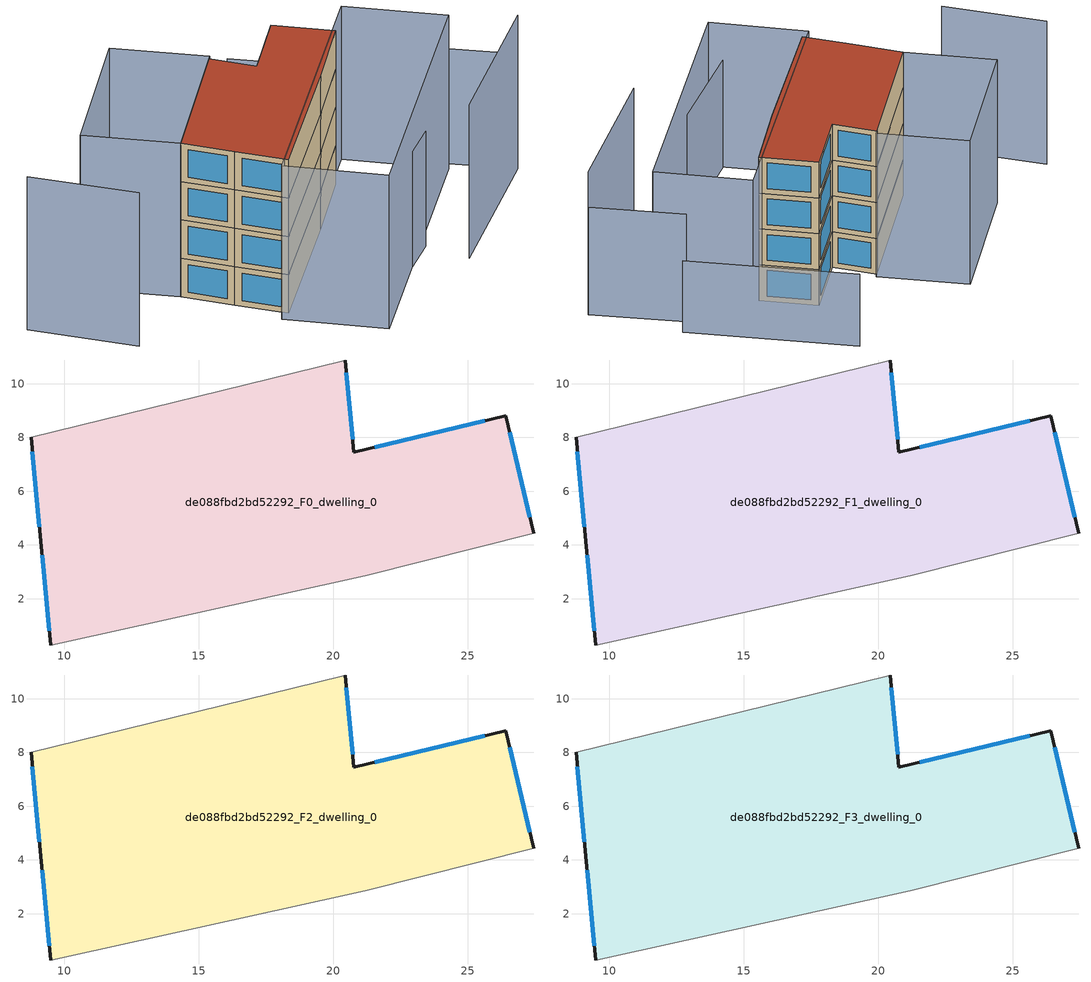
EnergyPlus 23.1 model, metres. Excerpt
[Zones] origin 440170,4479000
de088fbd2bd52292_F0_dwelling_0
 floor ground (EU_floor_Construction): 26.42,8.8 27.45,4.43 21.19,2.86 9.48,0.28 9.11,4.14 8.76,8 20.32,10.83 20.45,10.88 20.77,7.45 z0
 wall outside (EU_wall_Construction): 27.45,4.43 26.42,8.8 20.77,7.45 20.45,10.88 / 8.76,8 9.11,4.14 9.48,0.28 z0:3
 wall adiabatic (EU_wall_Construction): 9.48,0.28 21.19,2.86 27.45,4.43 / 20.45,10.88 20.32,10.83 8.76,8 z0:3
 window (EU_Window_Construction): 27.31,5.04 26.57,8.19 / 9.17,3.61 9.43,0.81 / 8.81,7.46 9.07,4.68 / 20.72,7.92 20.49,10.4 / 25.64,8.61 21.55,7.64 z0.42:2.58
de088fbd2bd52292_F1_dwelling_0
 floor to de088fbd2bd52292_F0_dwelling_0 (EU_floor_Construction): 26.42,8.8 27.45,4.43 21.19,2.86 9.48,0.28 9.11,4.14 8.76,8 20.32,10.83 20.45,10.88 20.77,7.45 z3
 wall outside (EU_wall_Construction): 27.45,4.43 26.42,8.8 20.77,7.45 20.45,10.88 / 8.76,8 9.11,4.14 9.48,0.28 z3:6
 wall adiabatic (EU_wall_Construction): 9.48,0.28 21.19,2.86 27.45,4.43 / 20.45,10.88 20.32,10.83 8.76,8 z3:6
 window (EU_Window_Construction): 27.31,5.04 26.57,8.19 / 9.17,3.61 9.43,0.81 / 8.81,7.46 9.07,4.68 / 20.72,7.92 20.49,10.4 / 25.64,8.61 21.55,7.64 z3.42:5.58
de088fbd2bd52292_F2_dwelling_0
 floor to de088fbd2bd52292_F1_dwelling_0 (EU_floor_Construction): 26.42,8.8 27.45,4.43 21.19,2.86 9.48,0.28 9.11,4.14 8.76,8 20.32,10.83 20.45,10.88 20.77,7.45 z6
 wall outside (EU_wall_Construction): 27.45,4.43 26.42,8.8 20.77,7.45 20.45,10.88 / 8.76,8 9.11,4.14 9.48,0.28 z6:9
 wall adiabatic (EU_wall_Construction): 9.48,0.28 21.19,2.86 27.45,4.43 / 20.45,10.88 20.32,10.83 8.76,8 z6:9
 window (EU_Window_Construction): 27.31,5.04 26.57,8.19 / 9.17,3.61 9.43,0.81 / 8.81,7.46 9.07,4.68 / 20.72,7.92 20.49,10.4 / 25.64,8.61 21.55,7.64 z6.42:8.58
de088fbd2bd52292_F3_dwelling_0
 floor to de088fbd2bd52292_F2_dwelling_0 (EU_floor_Construction): 26.42,8.8 27.45,4.43 21.19,2.86 9.48,0.28 9.11,4.14 8.76,8 20.32,10.83 20.45,10.88 20.77,7.45 z9
 wall outside (EU_wall_Construction): 27.45,4.43 26.42,8.8 20.77,7.45 20.45,10.88 / 8.76,8 9.11,4.14 9.48,0.28 z9:12
 wall adiabatic (EU_wall_Construction): 9.48,0.28 21.19,2.86 27.45,4.43 / 20.45,10.88 20.32,10.83 8.76,8 z9:12
 window (EU_Window_Construction): 27.31,5.04 26.57,8.19 / 9.17,3.61 9.43,0.81 / 8.81,7.46 9.07,4.68 / 20.72,7.92 20.49,10.4 / 25.64,8.61 21.55,7.64 z9.42:11.58
 roof outside (EU_roof_Construction): 27.45,4.43 26.42,8.8 20.77,7.45 20.45,10.88 20.32,10.83 8.76,8 9.11,4.14 9.48,0.28 21.19,2.86 z12
shading: 10.08,-5.78 21.79,-4.68 / 34.29,-6.2 32.44,0.78 z0:9; 21.42,-8.05 34.29,-6.2 / 0.37,15.85 1.27,7.9 / 32.44,-1.87 10.19,-6.89 / 10.19,-6.89 8.55,0.4 / 8.55,0.4 30.8,5.41 / 30.8,5.41 32.44,-1.87 / 20.78,10.94 8.76,8 / 8.76,8 7.1,14.78 / 7.1,14.78 19.12,17.72 / 19.12,17.72 20.78,10.94 z0:12; 34.03,1.2 30.86,13.9 z0:6
[Building]
EU S2 Campaign: North Axis=0; Terrain=City; Solar Distribution=FullExterior
[Site:Location]
Madrid: Latitude=40.5; Longitude=-3.5; Time Zone=1; Elevation=609
[SizingPeriod:WeatherFileDays]
AnnualSizingPeriod: Begin Month=1; Begin Day of Month=1; End Month=12; End Day of Month=31; Day of Week for Start Day=Monday; Use Weather File Daylight Saving Period=No; Use Weather File Rain and Snow Indicators=No
[MATERIAL]
EU_InternalMass_Material: Roughness=MediumRough; Thickness=0.1; Conductivity=1; Density=1800; Specific Heat=900; Thermal Absorptance=0.9; Solar Absorptance=0.7; Visible Absorptance=0.7
[MATERIAL:NOMASS] Roughness=MediumRough; Thermal Absorptance=0.9; Solar Absorptance=0.7; Visible Absorptance=0.7
Name | Thermal Resistance
EU_wall_NoMass | 1.60022
EU_roof_NoMass | 1.57597
EU_floor_NoMass | 0.470652
[WINDOWMATERIAL:SIMPLEGLAZINGSYSTEM]
EU_Window_SimpleGlazing: UFactor=3.28802; Solar Heat Gain Coefficient=0.85; Visible Transmittance=0.85
[CONSTRUCTION]
EU_wall_Construction: EU_wall_NoMass
EU_roof_Construction: EU_roof_NoMass
EU_floor_Construction: EU_floor_NoMass
EU_Window_Construction: EU_Window_SimpleGlazing
EU_InternalMass_Construction: EU_InternalMass_Material
[ZONE] Type=1; Multiplier=1; Ceiling Height=autocalculate; Volume=365.151; Floor Area=autocalculate; Part of Total Floor Area=Yes
de088fbd2bd52292_F0_dwelling_0; de088fbd2bd52292_F1_dwelling_0; de088fbd2bd52292_F2_dwelling_0; de088fbd2bd52292_F3_dwelling_0
[INTERNALMASS] Construction=EU_InternalMass_Construction; Surface Area=121.717
Name | Zone or ZoneList
de088fbd2bd52292_F0_dwelling_0_EU_InternalMass | de088fbd2bd52292_F0_dwelling_0
de088fbd2bd52292_F1_dwelling_0_EU_InternalMass | de088fbd2bd52292_F1_dwelling_0
de088fbd2bd52292_F2_dwelling_0_EU_InternalMass | de088fbd2bd52292_F2_dwelling_0
de088fbd2bd52292_F3_dwelling_0_EU_InternalMass | de088fbd2bd52292_F3_dwelling_0
[OTHEREQUIPMENT] Fuel Type=Electricity; Design Level Calculation Method=Watts/Area; Power per Zone Floor Area=1; Fraction Latent=0; Fraction Radiant=0; Fraction Lost=0; Carbon Dioxide Generation Rate=0; EndUse Subcategory=EU_Step8_InternalGains
Name | Zone or ZoneList or Space or SpaceList | Schedule
EU_Step8_InternalGain_de088fbd2bd52292_F0_dwelling_0_f000 | de088fbd2bd52292_F0_dwelling_0 | EU_Step8_GainSchedule_de088fbd2bd52292_F0_dwelling_0_f000
EU_Step8_InternalGain_de088fbd2bd52292_F1_dwelling_0_f000 | de088fbd2bd52292_F1_dwelling_0 | EU_Step8_GainSchedule_de088fbd2bd52292_F1_dwelling_0_f000
EU_Step8_InternalGain_de088fbd2bd52292_F2_dwelling_0_f000 | de088fbd2bd52292_F2_dwelling_0 | EU_Step8_GainSchedule_de088fbd2bd52292_F2_dwelling_0_f000
EU_Step8_InternalGain_de088fbd2bd52292_F3_dwelling_0_f000 | de088fbd2bd52292_F3_dwelling_0 | EU_Step8_GainSchedule_de088fbd2bd52292_F3_dwelling_0_f000
[ZONEVENTILATION:DESIGNFLOWRATE] Schedule=EU_AlwaysOn; Design Flow Rate Calculation Method=AirChanges/Hour; Air Changes per Hour=0.480704; Ventilation Type=Natural; Fan Pressure Rise=0; Fan Total Efficiency=1; Constant Term Coefficient=1; Temperature Term Coefficient=0; Velocity Term Coefficient=0; Velocity Squared Term Coefficient=0; Minimum Indoor Temperature=-100; Maximum Indoor Temperature=100; Delta Temperature=-100; Minimum Outdoor Temperature=-100; Maximum Outdoor Temperature=100; Maximum Wind Speed=40
Name | Zone or ZoneList or Space or SpaceList
EU_ConstantAir_de088fbd2bd52292_F0_dwelling_0 | de088fbd2bd52292_F0_dwelling_0
EU_ConstantAir_de088fbd2bd52292_F1_dwelling_0 | de088fbd2bd52292_F1_dwelling_0
EU_ConstantAir_de088fbd2bd52292_F2_dwelling_0 | de088fbd2bd52292_F2_dwelling_0
EU_ConstantAir_de088fbd2bd52292_F3_dwelling_0 | de088fbd2bd52292_F3_dwelling_0
[HVACTEMPLATE:THERMOSTAT] Constant Heating Setpoint=20; Constant Cooling Setpoint=50
EU_HeatOnly_de088fbd2bd52292_F0_dwelling_0; EU_HeatOnly_de088fbd2bd52292_F1_dwelling_0; EU_HeatOnly_de088fbd2bd52292_F2_dwelling_0; EU_HeatOnly_de088fbd2bd52292_F3_dwelling_0
[HVACTEMPLATE:ZONE:IDEALLOADSAIRSYSTEM] System Availability Schedule=EU_AlwaysOn; Maximum Heating Supply Air Temperature=50; Minimum Cooling Supply Air Temperature=13; Maximum Heating Supply Air Humidity Ratio=0.0156; Minimum Cooling Supply Air Humidity Ratio=0.0077; Heating Limit=NoLimit; Cooling Limit=NoLimit; Heating Availability Schedule=EU_AlwaysOn; Cooling Availability Schedule=EU_CoolingOff; Dehumidification Control Type=ConstantSensibleHeatRatio; Cooling Sensible Heat Ratio=0.7; Dehumidification Setpoint=60; Humidification Control Type=None; Humidification Setpoint=30; Outdoor Air Method=None; Outdoor Air Flow Rate per Person=0.00944; Outdoor Air Flow Rate per Zone Floor Area=0; Outdoor Air Flow Rate per Zone=0; Demand Controlled Ventilation Type=None; Outdoor Air Economizer Type=NoEconomizer; Heat Recovery Type=None; Sensible Heat Recovery Effectiveness=0.7; Latent Heat Recovery Effectiveness=0.65
Name | Template Thermostat
de088fbd2bd52292_F0_dwelling_0 | EU_HeatOnly_de088fbd2bd52292_F0_dwelling_0
de088fbd2bd52292_F1_dwelling_0 | EU_HeatOnly_de088fbd2bd52292_F1_dwelling_0
de088fbd2bd52292_F2_dwelling_0 | EU_HeatOnly_de088fbd2bd52292_F2_dwelling_0
de088fbd2bd52292_F3_dwelling_0 | EU_HeatOnly_de088fbd2bd52292_F3_dwelling_0
[SIZING:ZONE] Zone Cooling Design Supply Air Temperature Input Method=SupplyAirTemperature; Zone Cooling Design Supply Air Temperature=13; Zone Heating Design Supply Air Temperature Input Method=SupplyAirTemperature; Zone Heating Design Supply Air Temperature=50; Zone Cooling Design Supply Air Humidity Ratio=0.008; Zone Heating Design Supply Air Humidity Ratio=0.008; Cooling Design Air Flow Method=DesignDay; Cooling Design Air Flow Rate=0; Cooling Minimum Air Flow per Zone Floor Area=0.000762; Cooling Minimum Air Flow=0; Cooling Minimum Air Flow Fraction=0.2; Heating Design Air Flow Method=DesignDay; Heating Design Air Flow Rate=0; Heating Maximum Air Flow per Zone Floor Area=0.002032; Heating Maximum Air Flow=0.141576; Heating Maximum Air Flow Fraction=0.3; Account for Dedicated Outdoor Air System=No; Dedicated Outdoor Air System Control Strategy=NeutralSupplyAir; Dedicated Outdoor Air Low Setpoint Temperature for Design=autosize; Dedicated Outdoor Air High Setpoint Temperature for Design=autosize; Zone Load Sizing Method=Sensible Load Only No Latent Load; Zone Latent Cooling Design Supply Air Humidity Ratio Input Method=HumidityRatioDifference; Zone Cooling Design Supply Air Humidity Ratio Difference=0.005; Zone Latent Heating Design Supply Air Humidity Ratio Input Method=HumidityRatioDifference; Zone Humidification Design Supply Air Humidity Ratio Difference=0.005
de088fbd2bd52292_F0_dwelling_0; de088fbd2bd52292_F1_dwelling_0; de088fbd2bd52292_F2_dwelling_0; de088fbd2bd52292_F3_dwelling_0
[SCHEDULE:CONSTANT]
Name | Hourly Value
EU_AlwaysOn | 1
EU_CoolingOff | 0
[SCHEDULE:FILE] Column Number=1; Rows to Skip at Top=0; Number of Hours of Data=8760; Column Separator=Comma; Interpolate to Timestep=No; Minutes per Item=60; Adjust Schedule for Daylight Savings=Yes
Name | File
EU_Step8_GainSchedule_de088fbd2bd52292_F0_dwelling_0_f000 | ../../schedules/de088fbd2bd52292/de088fbd2bd52292_F0_dwelling_0_f000_gain.csv
EU_Step8_GainSchedule_de088fbd2bd52292_F1_dwelling_0_f000 | ../../schedules/de088fbd2bd52292/de088fbd2bd52292_F1_dwelling_0_f000_gain.csv
EU_Step8_GainSchedule_de088fbd2bd52292_F2_dwelling_0_f000 | ../../schedules/de088fbd2bd52292/de088fbd2bd52292_F2_dwelling_0_f000_gain.csv
EU_Step8_GainSchedule_de088fbd2bd52292_F3_dwelling_0_f000 | ../../schedules/de088fbd2bd52292/de088fbd2bd52292_F3_dwelling_0_f000_gain.csv
